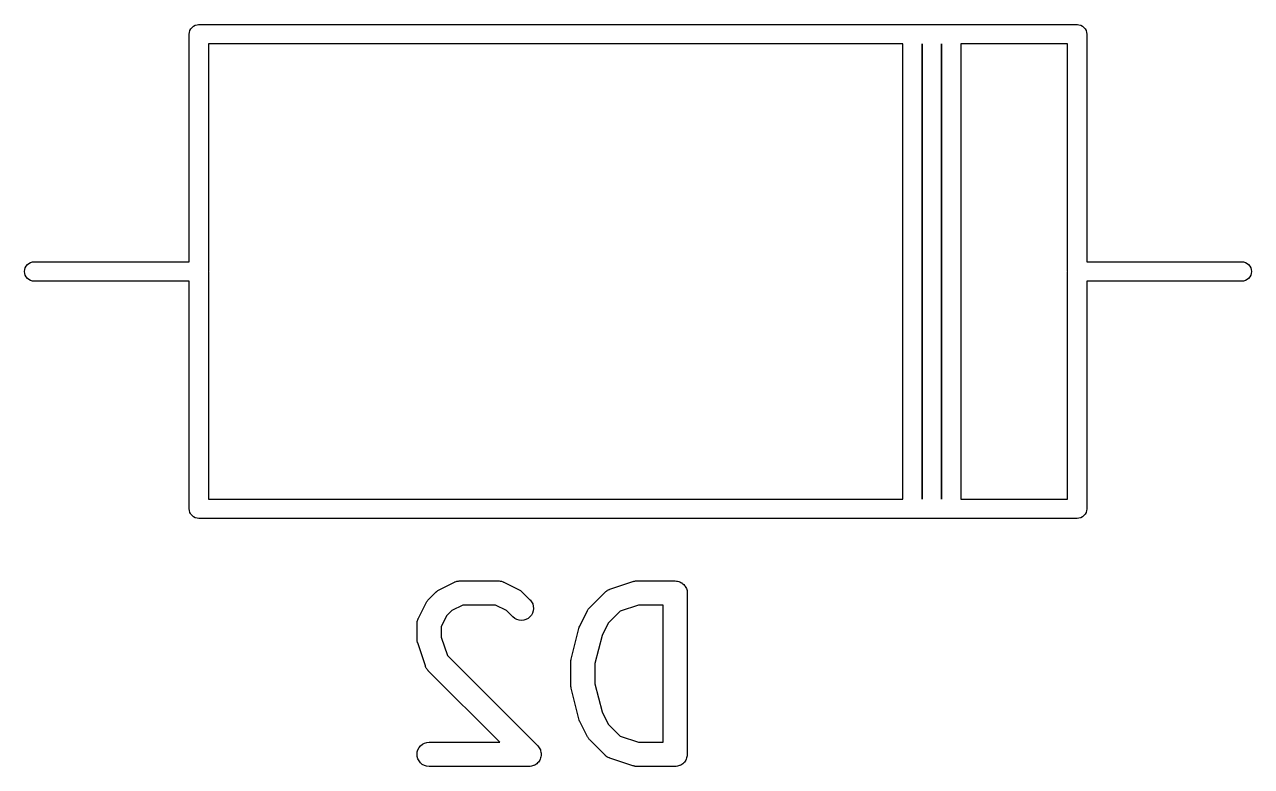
# Model space of a CAD drawing. Extents: x 0.77 to 5.19, y -2.29 to -0.61.
# Drawn here: x 3.9504 to 4.2496, y -0.8208 to -0.6398 of the extents above; entities that cross this region are included whole.
import ezdxf

# ---------------------------------------------------------------- set-up
doc = ezdxf.new("R2010")
doc.units = 0
doc.header["$MEASUREMENT"] = 0
doc.layers.add('BLACK', color=7, linetype='CONTINUOUS')

msp = doc.modelspace()

# ---------------------------------------------------------------- linework, layer by layer
at = {"layer": 'BLACK', "linetype": 'CONTINUOUS'}
for p, q in [((3.99124, -0.640448), (3.99159, -0.640152)), ((3.99159, -0.640152), (3.99201, -0.639933)), ((3.99201, -0.639933), (3.99245, -0.639798)), ((3.99245, -0.639798), (3.9928, -0.639764)), ((3.9928, -0.639764), (3.99291, -0.639752)), ((3.9928, -0.639764), (3.9928, -0.639764)), ((3.99291, -0.639752), (3.99303, -0.639764)), ((3.99303, -0.639764), (4.16681, -0.639764)), ((4.16681, -0.639764), (4.16693, -0.639752)), ((4.16693, -0.639752), (4.16705, -0.639764)), ((4.16705, -0.639764), (4.17154, -0.639764)), ((4.17154, -0.639764), (4.17165, -0.639752)), ((4.17165, -0.639752), (4.17177, -0.639764)), ((4.17177, -0.639764), (4.17626, -0.639764)), ((4.17626, -0.639764), (4.17638, -0.639752)), ((4.17638, -0.639752), (4.17649, -0.639764)), ((4.17649, -0.639764), (4.20697, -0.639764)), ((4.20697, -0.639764), (4.20709, -0.639752)), ((4.20709, -0.639752), (4.2072, -0.639764)), ((4.2072, -0.639764), (4.2072, -0.639764)), ((4.2072, -0.639764), (4.20755, -0.639798)), ((4.20755, -0.639798), (4.20799, -0.639933)), ((4.20799, -0.639933), (4.20841, -0.640152)), ((4.20841, -0.640152), (4.20876, -0.640448)), ((3.99054, -0.642126), (3.99059, -0.641663)), ((3.99055, -0.642242), (3.99054, -0.642126)), ((3.99055, -0.697638), (3.99055, -0.642242)), ((3.99059, -0.641663), (3.99072, -0.641218)), ((3.99072, -0.641218), (3.99094, -0.640807)), ((3.99094, -0.640807), (3.99124, -0.640448)), ((4.20876, -0.640448), (4.20906, -0.640807)), ((4.20906, -0.640807), (4.20928, -0.641218)), ((4.20928, -0.641218), (4.20941, -0.641663)), ((4.20941, -0.641663), (4.20946, -0.642126)), ((4.20946, -0.642126), (4.20945, -0.642242)), ((4.20945, -0.642242), (4.20945, -0.697638)), ((3.99528, -0.644488), (3.99528, -0.699884)), ((4.16457, -0.644488), (3.99528, -0.644488)), ((4.16457, -0.755512), (4.16457, -0.644488)), ((4.16929, -0.755512), (4.16929, -0.644488)), ((4.16929, -0.644488), (4.16929, -0.755512)), ((4.17402, -0.755512), (4.17402, -0.644488)), ((4.17402, -0.644488), (4.17402, -0.755512)), ((4.17874, -0.644488), (4.17874, -0.755512)), ((4.20472, -0.644488), (4.17874, -0.644488)), ((4.20472, -0.699884), (4.20472, -0.644488)), ((3.95038, -0.7), (3.95043, -0.699537)), ((3.95043, -0.700463), (3.95038, -0.7)), ((3.95043, -0.699537), (3.95056, -0.699092)), ((3.95056, -0.699092), (3.95078, -0.698681)), ((3.95078, -0.698681), (3.95108, -0.698322)), ((3.95108, -0.698322), (3.95144, -0.698026)), ((3.95144, -0.698026), (3.95185, -0.697807)), ((3.95185, -0.697807), (3.95229, -0.697672)), ((3.95229, -0.697672), (3.95264, -0.697638)), ((3.95264, -0.697638), (3.99055, -0.697638)), ((3.99528, -0.699884), (3.99529, -0.7)), ((3.99529, -0.7), (3.99528, -0.700116)), ((3.99528, -0.700116), (3.99528, -0.755512)), ((4.20471, -0.7), (4.20472, -0.699884)), ((4.20472, -0.700116), (4.20471, -0.7)), ((4.20472, -0.755512), (4.20472, -0.700116)), ((4.20945, -0.697638), (4.24736, -0.697638)), ((4.24736, -0.697638), (4.24771, -0.697672)), ((4.24771, -0.697672), (4.24815, -0.697807)), ((4.24815, -0.697807), (4.24856, -0.698026)), ((4.24856, -0.698026), (4.24892, -0.698322)), ((4.24892, -0.698322), (4.24922, -0.698681)), ((4.24922, -0.698681), (4.24944, -0.699092)), ((4.24944, -0.699092), (4.24957, -0.699537)), ((4.24957, -0.699537), (4.24962, -0.7)), ((4.24962, -0.7), (4.24957, -0.700463)), ((3.95056, -0.700908), (3.95043, -0.700463)), ((3.95078, -0.701319), (3.95056, -0.700908)), ((3.95108, -0.701678), (3.95078, -0.701319)), ((3.95144, -0.701974), (3.95108, -0.701678)), ((3.95185, -0.702193), (3.95144, -0.701974)), ((3.95229, -0.702328), (3.95185, -0.702193)), ((3.95264, -0.702362), (3.95229, -0.702328)), ((3.99055, -0.702362), (3.95264, -0.702362)), ((3.99055, -0.757758), (3.99055, -0.702362)), ((4.24736, -0.702362), (4.20945, -0.702362)), ((4.20945, -0.702362), (4.20945, -0.757758)), ((4.24771, -0.702328), (4.24736, -0.702362)), ((4.24815, -0.702193), (4.24771, -0.702328)), ((4.24856, -0.701974), (4.24815, -0.702193)), ((4.24892, -0.701678), (4.24856, -0.701974)), ((4.24922, -0.701319), (4.24892, -0.701678)), ((4.24944, -0.700908), (4.24922, -0.701319)), ((4.24957, -0.700463), (4.24944, -0.700908)), ((3.99528, -0.755512), (4.16457, -0.755512)), ((4.16929, -0.755512), (4.16929, -0.755512)), ((4.17402, -0.755512), (4.17402, -0.755512)), ((4.17874, -0.755512), (4.20472, -0.755512)), ((3.99054, -0.757874), (3.99055, -0.757758)), ((3.99059, -0.758337), (3.99054, -0.757874)), ((3.99072, -0.758782), (3.99059, -0.758337)), ((3.99086, -0.759042), (3.99072, -0.758782)), ((3.99094, -0.759193), (3.99086, -0.759042)), ((3.99124, -0.759552), (3.99094, -0.759193)), ((3.99159, -0.759848), (3.99124, -0.759552)), ((3.99201, -0.760067), (3.99159, -0.759848)), ((3.99245, -0.760202), (3.99201, -0.760067)), ((4.20799, -0.760067), (4.20755, -0.760202)), ((4.20841, -0.759848), (4.20799, -0.760067)), ((4.20876, -0.759552), (4.20841, -0.759848)), ((4.20906, -0.759193), (4.20876, -0.759552)), ((4.20928, -0.758782), (4.20906, -0.759193)), ((4.20941, -0.758337), (4.20928, -0.758782)), ((4.20945, -0.75799), (4.20941, -0.758337)), ((4.20945, -0.757758), (4.20946, -0.757874)), ((4.20946, -0.757874), (4.20945, -0.75799)), ((4.20945, -0.75799), (4.20945, -0.75799)), ((3.99291, -0.760248), (3.99245, -0.760202)), ((3.99303, -0.760236), (3.99291, -0.760248)), ((4.16681, -0.760236), (3.99303, -0.760236)), ((4.16693, -0.760248), (4.16681, -0.760236)), ((4.16705, -0.760236), (4.16693, -0.760248)), ((4.17154, -0.760236), (4.16705, -0.760236)), ((4.17165, -0.760248), (4.17154, -0.760236)), ((4.17177, -0.760236), (4.17165, -0.760248)), ((4.17626, -0.760236), (4.17177, -0.760236)), ((4.17638, -0.760248), (4.17626, -0.760236)), ((4.17649, -0.760236), (4.17638, -0.760248)), ((4.20697, -0.760236), (4.17649, -0.760236)), ((4.20709, -0.760248), (4.20697, -0.760236)), ((4.20755, -0.760202), (4.20709, -0.760248)), ((4.05089, -0.778095), (4.05101, -0.777981)), ((4.05101, -0.777981), (4.05111, -0.777915)), ((4.05111, -0.777915), (4.05121, -0.777839)), ((4.05121, -0.777839), (4.05135, -0.777762)), ((4.05135, -0.777762), (4.0515, -0.777674)), ((4.0515, -0.777674), (4.05524, -0.775799)), ((4.05524, -0.775799), (4.05528, -0.775781)), ((4.05528, -0.775781), (4.05536, -0.775751)), ((4.05536, -0.775751), (4.05544, -0.77571)), ((4.05544, -0.77571), (4.05563, -0.775652)), ((4.05563, -0.775652), (4.05582, -0.775582)), ((4.05582, -0.775582), (4.05591, -0.775569)), ((4.05591, -0.775569), (4.05599, -0.775544)), ((4.05599, -0.775544), (4.05619, -0.775524)), ((4.05619, -0.775524), (4.05639, -0.775492)), ((4.05639, -0.775492), (4.05648, -0.775496)), ((4.05648, -0.775496), (4.05657, -0.775487)), ((4.05657, -0.775487), (4.06594, -0.775487)), ((4.06594, -0.775487), (4.06598, -0.775488)), ((4.06598, -0.775488), (4.06607, -0.775497)), ((4.06607, -0.775497), (4.06615, -0.775495)), ((4.06615, -0.775495), (4.06635, -0.775529)), ((4.06635, -0.775529), (4.06655, -0.775552)), ((4.06655, -0.775552), (4.06664, -0.775578)), ((4.06664, -0.775578), (4.06672, -0.775593)), ((4.06672, -0.775593), (4.06691, -0.775665)), ((4.06691, -0.775665), (4.0671, -0.775726)), ((4.0671, -0.775726), (4.06718, -0.775768)), ((4.06718, -0.775768), (4.06726, -0.775799)), ((4.06726, -0.775799), (4.07101, -0.777674)), ((4.07101, -0.777674), (4.07105, -0.777693)), ((4.07105, -0.777693), (4.07119, -0.777783)), ((4.07119, -0.777783), (4.07133, -0.777861)), ((4.07133, -0.777861), (4.07143, -0.777939)), ((4.07143, -0.777939), (4.07153, -0.778006)), ((4.07153, -0.778006), (4.07165, -0.778122)), ((4.09213, -0.778081), (4.0923, -0.777964)), ((4.0923, -0.777964), (4.09245, -0.777839)), ((4.09245, -0.777839), (4.09253, -0.777799)), ((4.09253, -0.777799), (4.0926, -0.777748)), ((4.0926, -0.777748), (4.09279, -0.777666)), ((4.09279, -0.777666), (4.09296, -0.777573)), ((4.09296, -0.777573), (4.09305, -0.777549)), ((4.09305, -0.777549), (4.09313, -0.777514)), ((4.09313, -0.777514), (4.09875, -0.775639)), ((4.09875, -0.775639), (4.09879, -0.775626)), ((4.09879, -0.775626), (4.09895, -0.775592)), ((4.09895, -0.775592), (4.09911, -0.775544)), ((4.09911, -0.775544), (4.09923, -0.775532)), ((4.09923, -0.775532), (4.09935, -0.775506)), ((4.09935, -0.775506), (4.09952, -0.775504)), ((4.09952, -0.775504), (4.09969, -0.775487)), ((4.09969, -0.775487), (4.10906, -0.775487)), ((4.10906, -0.775487), (4.10908, -0.775488)), ((4.10908, -0.775488), (4.10908, -0.775487)), ((4.10908, -0.775487), (4.10908, -0.775488)), ((4.10908, -0.775488), (4.1091, -0.775488)), ((4.1091, -0.775488), (4.10938, -0.775519)), ((4.10938, -0.775519), (4.10965, -0.775548)), ((4.10965, -0.775548), (4.10966, -0.775551)), ((4.10966, -0.775551), (4.10967, -0.775552)), ((4.10967, -0.775552), (4.10994, -0.775636)), ((4.10994, -0.775636), (4.1102, -0.775718)), ((4.1102, -0.775718), (4.11021, -0.775723)), ((4.11021, -0.775723), (4.11022, -0.775726)), ((4.11022, -0.775726), (4.11047, -0.775861)), ((4.11047, -0.775861), (4.11071, -0.775992)), ((4.11071, -0.775992), (4.11072, -0.775999)), ((4.11072, -0.775999), (4.11073, -0.776004)), ((4.11073, -0.776004), (4.11094, -0.776183)), ((4.11094, -0.776183), (4.11115, -0.77636)), ((4.11115, -0.77636), (4.11116, -0.776368)), ((4.11116, -0.776368), (4.11117, -0.776374)), ((4.11117, -0.776374), (4.11134, -0.776589)), ((4.11134, -0.776589), (4.11152, -0.776806)), ((4.11152, -0.776806), (4.11152, -0.776815)), ((4.11152, -0.776815), (4.11153, -0.776823)), ((4.11153, -0.776823), (4.11166, -0.777069)), ((4.11166, -0.777069), (4.11179, -0.777315)), ((4.11179, -0.777315), (4.11179, -0.777325)), ((4.11179, -0.777325), (4.1118, -0.777334)), ((4.1118, -0.777334), (4.11188, -0.777601)), ((4.11188, -0.777601), (4.11196, -0.777867)), ((4.11196, -0.777867), (4.11196, -0.777877)), ((4.11196, -0.777877), (4.11196, -0.777887)), ((4.11196, -0.777887), (4.11198, -0.778163)), ((4.04643, -0.784619), (4.0483, -0.780869)), ((4.0483, -0.780869), (4.04832, -0.780832)), ((4.04832, -0.780832), (4.04841, -0.780693)), ((4.04841, -0.780693), (4.04849, -0.780547)), ((4.04849, -0.780547), (4.04857, -0.780452)), ((4.04857, -0.780452), (4.04863, -0.780349)), ((4.04863, -0.780349), (4.04875, -0.78023)), ((4.04875, -0.78023), (4.04885, -0.780102)), ((4.04885, -0.780102), (4.05073, -0.778227)), ((4.05073, -0.778227), (4.05076, -0.778198)), ((4.05076, -0.778198), (4.05089, -0.778095)), ((4.07165, -0.778122), (4.07178, -0.778227)), ((4.07178, -0.778227), (4.07365, -0.780102)), ((4.07365, -0.780102), (4.07368, -0.780131)), ((4.07368, -0.780131), (4.07404, -0.780582)), ((4.07404, -0.780582), (4.07431, -0.781093)), ((4.08822, -0.781977), (4.09197, -0.778227)), ((4.09197, -0.778227), (4.092, -0.778198)), ((4.092, -0.778198), (4.09207, -0.778144)), ((4.09207, -0.778144), (4.09213, -0.778081)), ((4.11198, -0.778163), (4.11201, -0.77844)), ((4.11201, -0.77844), (4.11201, -0.81781)), ((4.05337, -0.783939), (4.05202, -0.786636)), ((4.05456, -0.782742), (4.05337, -0.783939)), ((4.05726, -0.781393), (4.05456, -0.782742)), ((4.06524, -0.781393), (4.05726, -0.781393)), ((4.06794, -0.782742), (4.06524, -0.781393)), ((4.06948, -0.784278), (4.06794, -0.782742)), ((4.07401, -0.783849), (4.07364, -0.784292)), ((4.07428, -0.783343), (4.07401, -0.783849)), ((4.07445, -0.782794), (4.07428, -0.783343)), ((4.07431, -0.781093), (4.07447, -0.781647)), ((4.07452, -0.782221), (4.07445, -0.782794)), ((4.07447, -0.781647), (4.07452, -0.782221)), ((4.0858, -0.786494), (4.08767, -0.782744)), ((4.08767, -0.782744), (4.08769, -0.782707)), ((4.08769, -0.782707), (4.08778, -0.782568)), ((4.08778, -0.782568), (4.08786, -0.782422)), ((4.08786, -0.782422), (4.08794, -0.782327)), ((4.08794, -0.782327), (4.088, -0.782224)), ((4.088, -0.782224), (4.08812, -0.782105)), ((4.08812, -0.782105), (4.08822, -0.781977)), ((4.09566, -0.782896), (4.09274, -0.785814)), ((4.10016, -0.781393), (4.09566, -0.782896)), ((4.10611, -0.781393), (4.10016, -0.781393)), ((4.10611, -0.814857), (4.10611, -0.781393)), ((4.04611, -0.785898), (4.04612, -0.785812)), ((4.04611, -0.785939), (4.04611, -0.785898)), ((4.04611, -0.789689), (4.04611, -0.785939)), ((4.04612, -0.785725), (4.04616, -0.785526)), ((4.04612, -0.785812), (4.04612, -0.785725)), ((4.04616, -0.785526), (4.04618, -0.785325)), ((4.04618, -0.785325), (4.0462, -0.785243)), ((4.0462, -0.785243), (4.04622, -0.785157)), ((4.04622, -0.785157), (4.04629, -0.784968)), ((4.04629, -0.784968), (4.04635, -0.784776)), ((4.04635, -0.784776), (4.04639, -0.7847)), ((4.04639, -0.7847), (4.04643, -0.784619)), ((4.05202, -0.786636), (4.05202, -0.78921)), ((4.06992, -0.784643), (4.06948, -0.784278)), ((4.07043, -0.784916), (4.06992, -0.784643)), ((4.07098, -0.785084), (4.07043, -0.784916)), ((4.07155, -0.785142), (4.07098, -0.785084)), ((4.07213, -0.785088), (4.07155, -0.785142)), ((4.07268, -0.784924), (4.07213, -0.785088)), ((4.07319, -0.784655), (4.07268, -0.784924)), ((4.07364, -0.784292), (4.07319, -0.784655)), ((4.08559, -0.787032), (4.08569, -0.786775)), ((4.08569, -0.786775), (4.08578, -0.786518)), ((4.08578, -0.786518), (4.08579, -0.786506)), ((4.08579, -0.786506), (4.0858, -0.786494)), ((4.09274, -0.785814), (4.09122, -0.788845)), ((4.04613, -0.789854), (4.04611, -0.789689)), ((4.04613, -0.79002), (4.04613, -0.789854)), ((4.05202, -0.78921), (4.05352, -0.793718)), ((4.0837, -0.794597), (4.08557, -0.787098)), ((4.08557, -0.787098), (4.08558, -0.787058)), ((4.08558, -0.787058), (4.08559, -0.787045)), ((4.08559, -0.787045), (4.08559, -0.787032)), ((4.09122, -0.788845), (4.08951, -0.795677)), ((4.04616, -0.79014), (4.04613, -0.79002)), ((4.04617, -0.790262), (4.04616, -0.79014)), ((4.04622, -0.790421), (4.04617, -0.790262)), ((4.04625, -0.790583), (4.04622, -0.790421)), ((4.04627, -0.790623), (4.04625, -0.790583)), ((4.04814, -0.796247), (4.04627, -0.790623)), ((4.05352, -0.793718), (4.07553, -0.815722)), ((4.08361, -0.795167), (4.08365, -0.794933)), ((4.08362, -0.79522), (4.08361, -0.795167)), ((4.08361, -0.795272), (4.08362, -0.79522)), ((4.08361, -0.795313), (4.08361, -0.795272)), ((4.08361, -0.800937), (4.08361, -0.795313)), ((4.08365, -0.794933), (4.08367, -0.794699)), ((4.08367, -0.794699), (4.08369, -0.794649)), ((4.08369, -0.794649), (4.0837, -0.794597)), ((4.08951, -0.795677), (4.08951, -0.800574)), ((4.04818, -0.796326), (4.04814, -0.796247)), ((4.0482, -0.79641), (4.04818, -0.796326)), ((4.04829, -0.796589), (4.0482, -0.79641)), ((4.04837, -0.796773), (4.04829, -0.796589)), ((4.04842, -0.796844), (4.04837, -0.796773)), ((4.04846, -0.796921), (4.04842, -0.796844)), ((4.04859, -0.797079), (4.04846, -0.796921)), ((4.04871, -0.797244), (4.04859, -0.797079)), ((4.04877, -0.797304), (4.04871, -0.797244)), ((4.04882, -0.797372), (4.04877, -0.797304)), ((4.04885, -0.797401), (4.04882, -0.797372)), ((4.06631, -0.814857), (4.04885, -0.797401)), ((4.08361, -0.80099), (4.08361, -0.800937)), ((4.08361, -0.801042), (4.08361, -0.80099)), ((4.08364, -0.801276), (4.08361, -0.801042)), ((4.08367, -0.801511), (4.08364, -0.801276)), ((4.08368, -0.801561), (4.08367, -0.801511)), ((4.08369, -0.801613), (4.08368, -0.801561)), ((4.0837, -0.801654), (4.08369, -0.801613)), ((4.08557, -0.809153), (4.0837, -0.801654)), ((4.08951, -0.800574), (4.09122, -0.807406)), ((4.09122, -0.807406), (4.09274, -0.810437)), ((4.08558, -0.809166), (4.08557, -0.809153)), ((4.08558, -0.809179), (4.08558, -0.809166)), ((4.08567, -0.809434), (4.08558, -0.809179)), ((4.08577, -0.809695), (4.08567, -0.809434)), ((4.08577, -0.809707), (4.08577, -0.809695)), ((4.08578, -0.80972), (4.08577, -0.809707)), ((4.0858, -0.809757), (4.08578, -0.80972)), ((4.08767, -0.813506), (4.0858, -0.809757)), ((4.09274, -0.810437), (4.09566, -0.813355)), ((4.08776, -0.813647), (4.08767, -0.813506)), ((4.08783, -0.813794), (4.08776, -0.813647)), ((4.08791, -0.81389), (4.08783, -0.813794)), ((4.08798, -0.813994), (4.08791, -0.81389)), ((4.09566, -0.813355), (4.10016, -0.814857)), ((4.04617, -0.817216), (4.04634, -0.816666)), ((4.04634, -0.816666), (4.04662, -0.816159)), ((4.04662, -0.816159), (4.04699, -0.815715)), ((4.04699, -0.815715), (4.04743, -0.815351)), ((4.04743, -0.815351), (4.04794, -0.81508)), ((4.04794, -0.81508), (4.04849, -0.814914)), ((4.04849, -0.814914), (4.04907, -0.814857)), ((4.04907, -0.814857), (4.06631, -0.814857)), ((4.07553, -0.815722), (4.07555, -0.815744)), ((4.07555, -0.815744), (4.07555, -0.815744)), ((4.07555, -0.815744), (4.07555, -0.815745)), ((4.07555, -0.815745), (4.07556, -0.815752)), ((4.07556, -0.815752), (4.07573, -0.815975)), ((4.07573, -0.815975), (4.07591, -0.816193)), ((4.07591, -0.816193), (4.07591, -0.816198)), ((4.07591, -0.816198), (4.07591, -0.816202)), ((4.07591, -0.816202), (4.07605, -0.816455)), ((4.07605, -0.816455), (4.07618, -0.816704)), ((4.07618, -0.816704), (4.07618, -0.816709)), ((4.07618, -0.816709), (4.07618, -0.816714)), ((4.07618, -0.816714), (4.07626, -0.816988)), ((4.08809, -0.814115), (4.08798, -0.813994)), ((4.08819, -0.814245), (4.08809, -0.814115)), ((4.08822, -0.814274), (4.08819, -0.814245)), ((4.09197, -0.818023), (4.08822, -0.814274)), ((4.10016, -0.814857), (4.10611, -0.814857)), ((4.04611, -0.81779), (4.04617, -0.817216)), ((4.04617, -0.818364), (4.04611, -0.81779)), ((4.04633, -0.818916), (4.04617, -0.818364)), ((4.0466, -0.819427), (4.04633, -0.818916)), ((4.04696, -0.819876), (4.0466, -0.819427)), ((4.0474, -0.820247), (4.04696, -0.819876)), ((4.07551, -0.819913), (4.07529, -0.82009)), ((4.07552, -0.819905), (4.07551, -0.819909)), ((4.07551, -0.819909), (4.07551, -0.819913)), ((4.0757, -0.819685), (4.07552, -0.819905)), ((4.07588, -0.81947), (4.0757, -0.819685)), ((4.07589, -0.819461), (4.07588, -0.819465)), ((4.07588, -0.819465), (4.07588, -0.81947)), ((4.07602, -0.819214), (4.07589, -0.819461)), ((4.07616, -0.818964), (4.07602, -0.819214)), ((4.07624, -0.818683), (4.07616, -0.818954)), ((4.07616, -0.818954), (4.07616, -0.818959)), ((4.07616, -0.818959), (4.07616, -0.818964)), ((4.07633, -0.818414), (4.07624, -0.818683)), ((4.07626, -0.816988), (4.07634, -0.817257)), ((4.07636, -0.818121), (4.07633, -0.818404)), ((4.07633, -0.818404), (4.07633, -0.818409)), ((4.07633, -0.818409), (4.07633, -0.818414)), ((4.07634, -0.817257), (4.07634, -0.817262)), ((4.07634, -0.817262), (4.07634, -0.817267)), ((4.07634, -0.817267), (4.07637, -0.817548)), ((4.07639, -0.817841), (4.07636, -0.818121)), ((4.07637, -0.817548), (4.07639, -0.817831)), ((4.07639, -0.817831), (4.07639, -0.817836)), ((4.07639, -0.817836), (4.07639, -0.817841)), ((4.09204, -0.818079), (4.09197, -0.818023)), ((4.0921, -0.818142), (4.09204, -0.818079)), ((4.09226, -0.818261), (4.0921, -0.818142)), ((4.09242, -0.818389), (4.09226, -0.818261)), ((4.09249, -0.81843), (4.09242, -0.818389)), ((4.09256, -0.818481), (4.09249, -0.81843)), ((4.09275, -0.818566), (4.09256, -0.818481)), ((4.09293, -0.818661), (4.09275, -0.818566)), ((4.09301, -0.818687), (4.09293, -0.818661)), ((4.09309, -0.818723), (4.09301, -0.818687)), ((4.09313, -0.818737), (4.09309, -0.818723)), ((4.09875, -0.820611), (4.09313, -0.818737)), ((4.11113, -0.819912), (4.11112, -0.81992)), ((4.11114, -0.819905), (4.11113, -0.819912)), ((4.11132, -0.819692), (4.11114, -0.819905)), ((4.1115, -0.819478), (4.11132, -0.819692)), ((4.11151, -0.819461), (4.1115, -0.819469)), ((4.1115, -0.819469), (4.1115, -0.819478)), ((4.11164, -0.819218), (4.11151, -0.819461)), ((4.11177, -0.818973), (4.11164, -0.819218)), ((4.11178, -0.818964), (4.11177, -0.818973)), ((4.11186, -0.818685), (4.11178, -0.818954)), ((4.11178, -0.818954), (4.11178, -0.818964)), ((4.11195, -0.818424), (4.11186, -0.818685)), ((4.11198, -0.818129), (4.11195, -0.818404)), ((4.11195, -0.818404), (4.11195, -0.818414)), ((4.11195, -0.818414), (4.11195, -0.818424)), ((4.11201, -0.817851), (4.11198, -0.818129)), ((4.11201, -0.81781), (4.11201, -0.81783)), ((4.11201, -0.81783), (4.11201, -0.817831)), ((4.11201, -0.817831), (4.11201, -0.817831)), ((4.11201, -0.817831), (4.11201, -0.817851)), ((4.0479, -0.820524), (4.0474, -0.820247)), ((4.04845, -0.820698), (4.0479, -0.820524)), ((4.04903, -0.820763), (4.04845, -0.820698)), ((4.04907, -0.820763), (4.04903, -0.820763)), ((4.07344, -0.820763), (4.04907, -0.820763)), ((4.07372, -0.820735), (4.07344, -0.820763)), ((4.074, -0.820709), (4.07372, -0.820735)), ((4.07401, -0.820707), (4.074, -0.820709)), ((4.07428, -0.820625), (4.07401, -0.820707)), ((4.07401, -0.820707), (4.07401, -0.820707)), ((4.07455, -0.820544), (4.07428, -0.820625)), ((4.07456, -0.820542), (4.07455, -0.820544)), ((4.07481, -0.820411), (4.07456, -0.82054)), ((4.07456, -0.82054), (4.07456, -0.820542)), ((4.07506, -0.820275), (4.07481, -0.820411)), ((4.07507, -0.820272), (4.07506, -0.820275)), ((4.07529, -0.82009), (4.07507, -0.82027)), ((4.07507, -0.82027), (4.07507, -0.820272)), ((4.09891, -0.820648), (4.09875, -0.820611)), ((4.09907, -0.820698), (4.09891, -0.820648)), ((4.09919, -0.820712), (4.09907, -0.820698)), ((4.09931, -0.820739), (4.09919, -0.820712)), ((4.09948, -0.820744), (4.09931, -0.820739)), ((4.09964, -0.820763), (4.09948, -0.820744)), ((4.09969, -0.820763), (4.09964, -0.820763)), ((4.10906, -0.820763), (4.09969, -0.820763)), ((4.10934, -0.820736), (4.10906, -0.820763)), ((4.10961, -0.820711), (4.10934, -0.820736)), ((4.10962, -0.820708), (4.10961, -0.820711)), ((4.10963, -0.820707), (4.10962, -0.820708)), ((4.1099, -0.820627), (4.10963, -0.820707)), ((4.11016, -0.820548), (4.1099, -0.820627)), ((4.11017, -0.820543), (4.11016, -0.820548)), ((4.11018, -0.82054), (4.11017, -0.820543)), ((4.11043, -0.82041), (4.11018, -0.82054)), ((4.11068, -0.820281), (4.11043, -0.82041)), ((4.11069, -0.82027), (4.11068, -0.820275)), ((4.11068, -0.820275), (4.11068, -0.820281)), ((4.11091, -0.820093), (4.11069, -0.82027)), ((4.11112, -0.81992), (4.11091, -0.820093))]:
    msp.add_line(p, q, dxfattribs=at)

doc.saveas('drawing.dxf')
